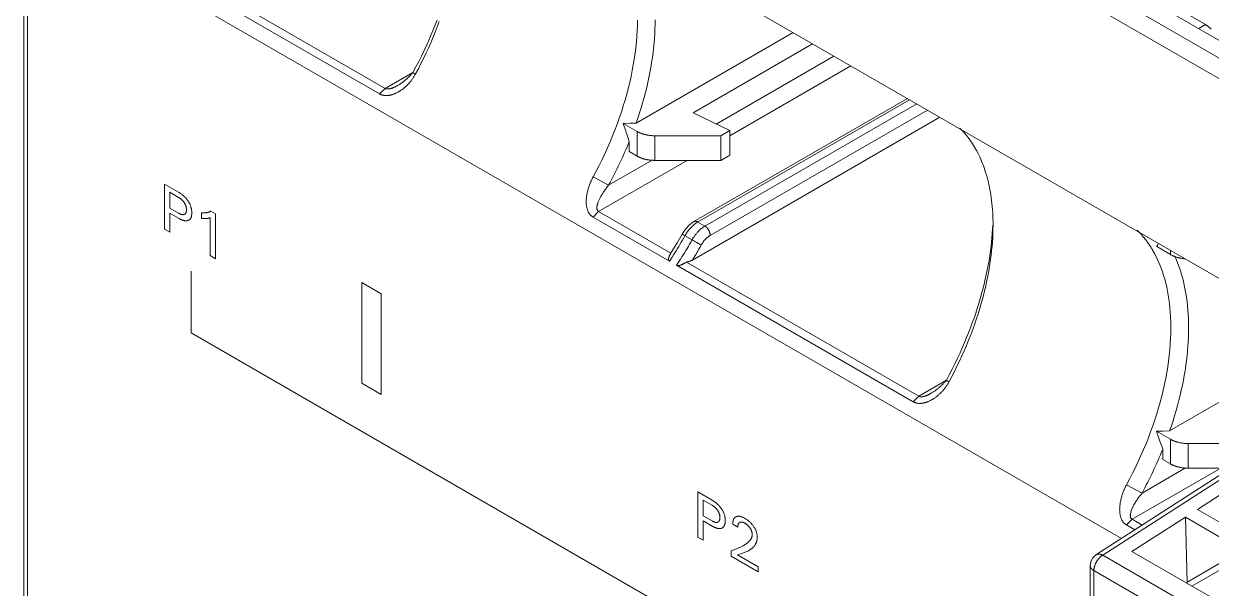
# Model space of a CAD drawing. Header units: inches. Extents: x 67248 to 85686, y -40174 to -31152.
# Drawn here: x 75291.5 to 75342.5, y -37872.4 to -37848.1 of the extents above; entities that cross this region are included whole.
import ezdxf

# ---------------------------------------------------------------- set-up
doc = ezdxf.new("R2010")
doc.units = ezdxf.units.IN
doc.header["$MEASUREMENT"] = 0

# ---------------------------------------------------------------- blocks, each defined once
blk = doc.blocks.new('ET200S')
at = {"lineweight": 0}
for p, q in [((0.38, 97.352), (61.172, 62.254)), ((0.026, 96.739), (60.351, 61.911)), ((53.842, 57.72), (0.026, 88.789)), ((35.753, 77.634), (50.372, 69.193)), ((-0.12, 0.188), (-0.12, 76.335)), ((0.026, -0.016), (0.026, 76.193)), ((43.528, 51.078), (0.026, 76.193)), ((4.628, 74.197), (14.033, 68.767)), ((5.02, 74.321), (14.256, 68.988)), ((46.878, 71.526), (45.026, 72.595)), ((46.605, 71.368), (46.878, 71.526)), ((30.473, 71.211), (24.236, 67.61)), ((31.251, 70.762), (26.496, 68.017)), ((32.1, 70.272), (27.419, 67.569)), ((14.256, 68.988), (15.358, 69.625)), ((15.358, 69.625), (15.451, 69.545)), ((15.451, 69.545), (15.465, 69.572)), ((27.957, 67.1), (32.775, 69.882)), ((14.256, 68.988), (14.033, 68.767)), ((35.021, 68.586), (26.534, 63.686)), ((35.109, 68.535), (26.678, 63.668)), ((26.496, 68.017), (27.957, 67.309)), ((35.391, 68.372), (26.967, 63.508)), ((35.816, 68.127), (27.179, 63.141)), ((24.27, 67.274), (23.718, 67.592)), ((36.311, 67.841), (26.471, 62.16)), ((24.27, 66.294), (24.27, 67.274)), ((24.977, 66.125), (24.977, 67.105)), ((27.603, 67.105), (24.977, 67.105)), ((27.957, 67.309), (27.603, 67.105)), ((27.603, 67.105), (27.603, 66.125)), ((27.957, 67.309), (27.957, 66.329)), ((23.962, 66.881), (23.962, 66.472)), ((22.742, 64.089), (26.267, 66.125)), ((23.137, 65.134), (24.867, 66.133)), ((24.27, 66.294), (23.962, 66.472)), ((27.603, 66.125), (24.977, 66.125)), ((27.957, 66.329), (27.603, 66.125)), ((5.471, 63.385), (5.471, 65.182)), ((5.471, 65.182), (6.036, 64.855)), ((23.137, 65.134), (22.522, 65.463)), ((5.684, 64.855), (5.684, 64.229)), ((6.036, 64.651), (5.684, 64.855)), ((5.684, 64.229), (6.036, 64.025)), ((5.684, 64.025), (5.684, 63.262)), ((6.036, 63.821), (5.684, 64.025)), ((6.952, 63.816), (6.952, 64.04)), ((7.292, 62.334), (7.292, 63.842)), ((7.324, 64.101), (7.501, 63.999)), ((7.501, 63.999), (7.501, 62.213)), ((22.742, 64.089), (22.518, 63.869)), ((22.518, 63.869), (25.559, 62.113)), ((22.742, 64.089), (25.614, 62.431)), ((5.684, 63.262), (5.471, 63.385)), ((26.194, 63.384), (26.064, 63.189)), ((26.352, 63.553), (26.194, 63.384)), ((26.534, 63.686), (26.352, 63.553)), ((26.684, 63.671), (26.967, 63.508)), ((25.865, 62.843), (25.657, 62.501)), ((26.064, 63.189), (25.865, 62.843)), ((26.08, 63.177), (26.078, 63.179)), ((26.083, 63.176), (26.08, 63.177)), ((26.088, 63.173), (26.083, 63.176)), ((26.111, 63.16), (26.088, 63.173)), ((26.156, 63.133), (26.135, 63.145)), ((26.456, 62.96), (26.156, 63.133)), ((25.657, 62.501), (25.619, 62.439)), ((44.935, 62.692), (45.483, 62.375)), ((45.483, 62.375), (45.483, 62.545)), ((7.501, 62.213), (7.292, 62.334)), ((25.842, 61.95), (35.246, 56.52)), ((26.233, 62.073), (35.47, 56.741)), ((61.172, 62.254), (42.788, 50.415)), ((6.532, 59.262), (6.532, 61.711)), ((13.32, 57.262), (13.32, 61.262)), ((13.32, 61.262), (14.098, 60.813)), ((14.098, 60.813), (14.098, 56.812)), ((25.977, 48.035), (6.532, 59.262)), ((51.687, 58.964), (45.449, 55.362)), ((14.098, 56.812), (13.32, 57.262)), ((35.47, 56.741), (36.572, 57.377)), ((36.572, 57.377), (36.664, 57.298)), ((36.664, 57.298), (36.679, 57.325)), ((35.47, 56.741), (35.246, 56.52)), ((45.483, 55.026), (44.931, 55.345)), ((45.483, 54.047), (45.483, 55.026)), ((46.19, 53.878), (46.19, 54.857)), ((48.817, 54.857), (46.19, 54.857)), ((45.175, 54.634), (45.175, 54.225)), ((46.559, 52.238), (50.353, 54.681)), ((43.955, 51.842), (47.48, 53.878)), ((44.35, 52.887), (46.081, 53.886)), ((45.483, 54.047), (45.175, 54.225)), ((47.876, 53.878), (46.19, 53.878)), ((26.684, 51.138), (26.684, 52.934)), ((26.684, 52.934), (27.25, 52.608)), ((44.35, 52.887), (43.735, 53.216)), ((26.897, 52.608), (26.897, 51.981)), ((27.25, 52.404), (26.897, 52.608)), ((26.897, 51.981), (27.25, 51.778)), ((55.349, 47.163), (46.559, 52.238)), ((26.897, 51.778), (26.897, 51.015)), ((27.25, 51.574), (26.897, 51.778)), ((28.275, 51.531), (28.073, 51.647)), ((43.955, 51.842), (43.731, 51.621)), ((43.731, 51.621), (44.069, 51.426)), ((43.952, 50.559), (46.074, 51.926)), ((43.955, 51.842), (44.356, 51.611)), ((46.074, 51.926), (46.144, 49.343)), ((46.074, 51.926), (54.836, 46.867)), ((26.897, 51.015), (26.684, 51.138)), ((28.009, 50.373), (28.009, 50.588)), ((52.591, 45.571), (43.952, 50.559)), ((29.082, 49.754), (28.009, 50.373)), ((28.263, 50.423), (29.082, 49.95)), ((42.288, 50.006), (42.311, 50.157)), ((42.311, 50.157), (42.381, 50.297)), ((42.381, 50.297), (42.491, 50.409)), ((42.491, 50.409), (42.517, 50.427)), ((65.08, 37.544), (42.788, 50.415)), ((46.101, 49.318), (47.45, 50.097)), ((46.335, 49.183), (47.854, 50.06)), ((29.082, 49.95), (29.082, 49.754)), ((42.288, 50.006), (42.288, -46.749)), ((42.434, 49.802), (42.434, -46.953)), ((64.727, 36.932), (42.434, 49.802))]:
    blk.add_line(p, q, dxfattribs=at)
for points in [[(15.358, 69.625), (15.473, 69.84), (15.585, 70.057), (15.694, 70.275), (15.8, 70.495), (15.903, 70.717), (16.002, 70.94), (16.084, 71.13), (16.163, 71.322), (16.24, 71.514), (16.315, 71.707)], [(15.465, 69.572), (15.572, 69.772), (15.676, 69.974), (15.777, 70.177), (15.875, 70.382), (15.97, 70.588), (16.063, 70.795), (16.153, 71.006), (16.241, 71.219), (16.325, 71.432), (16.406, 71.647)], [(22.522, 65.463), (22.644, 65.692), (22.762, 65.922), (22.877, 66.154), (22.988, 66.389), (23.095, 66.625), (23.198, 66.862), (23.296, 67.096), (23.389, 67.332), (23.478, 67.569), (23.564, 67.807), (23.645, 68.047), (23.722, 68.288), (23.792, 68.521), (23.858, 68.755), (23.92, 68.99), (23.978, 69.226), (24.031, 69.463), (24.08, 69.702), (24.121, 69.927), (24.158, 70.154), (24.191, 70.381), (24.219, 70.608), (24.242, 70.836), (24.261, 71.065), (24.273, 71.277), (24.281, 71.49), (24.283, 71.703)], [(24.99, 71.72), (24.989, 71.532), (24.983, 71.345), (24.974, 71.157), (24.962, 70.97), (24.947, 70.783), (24.928, 70.597), (24.906, 70.411), (24.88, 70.212), (24.85, 70.014), (24.817, 69.816), (24.78, 69.619), (24.741, 69.422), (24.699, 69.226), (24.653, 69.03), (24.603, 68.825), (24.549, 68.62), (24.492, 68.416), (24.432, 68.213), (24.369, 68.011), (24.304, 67.81), (24.236, 67.61)], [(46.878, 71.526), (46.892, 71.518), (46.906, 71.509), (46.92, 71.5), (46.934, 71.49), (46.947, 71.481), (46.961, 71.471), (46.974, 71.461), (46.987, 71.451), (47, 71.44), (47.012, 71.429), (47.025, 71.418), (47.037, 71.407), (47.049, 71.395), (47.063, 71.382), (47.077, 71.368), (47.091, 71.353), (47.104, 71.339)], [(14.748, 69.103), (14.772, 69.117), (14.795, 69.131), (14.818, 69.146), (14.841, 69.161), (14.864, 69.176), (14.888, 69.192), (14.911, 69.208), (14.934, 69.225), (14.957, 69.242), (14.98, 69.26), (15.003, 69.277), (15.025, 69.295), (15.049, 69.316), (15.074, 69.336), (15.098, 69.357), (15.121, 69.378), (15.145, 69.399), (15.168, 69.421), (15.191, 69.443), (15.21, 69.462), (15.23, 69.482), (15.249, 69.502), (15.268, 69.522), (15.286, 69.542), (15.305, 69.562), (15.323, 69.583), (15.341, 69.604), (15.358, 69.625)], [(14.907, 68.929), (14.928, 68.944), (14.949, 68.959), (14.969, 68.975), (14.99, 68.991), (15.01, 69.008), (15.029, 69.024), (15.049, 69.041), (15.068, 69.059), (15.087, 69.076), (15.107, 69.094), (15.125, 69.113), (15.144, 69.131), (15.162, 69.15), (15.18, 69.169), (15.198, 69.189), (15.216, 69.208), (15.233, 69.228), (15.25, 69.248), (15.266, 69.269), (15.283, 69.289), (15.301, 69.313), (15.319, 69.337), (15.336, 69.361), (15.353, 69.385), (15.37, 69.41), (15.384, 69.432), (15.398, 69.454), (15.412, 69.477), (15.425, 69.499), (15.438, 69.522), (15.451, 69.545)], [(14.256, 68.988), (14.262, 68.985), (14.268, 68.982), (14.273, 68.98), (14.279, 68.978), (14.285, 68.976), (14.292, 68.974), (14.298, 68.972), (14.304, 68.971), (14.31, 68.969), (14.317, 68.968), (14.323, 68.967), (14.33, 68.967), (14.336, 68.966), (14.346, 68.966), (14.355, 68.966), (14.365, 68.966), (14.374, 68.966), (14.383, 68.967), (14.393, 68.968), (14.402, 68.969), (14.412, 68.97), (14.421, 68.971), (14.43, 68.973), (14.439, 68.975), (14.452, 68.978), (14.465, 68.981), (14.478, 68.984), (14.49, 68.988), (14.503, 68.992), (14.515, 68.996), (14.528, 69), (14.54, 69.004), (14.552, 69.009), (14.565, 69.013), (14.581, 69.02), (14.597, 69.027), (14.614, 69.034), (14.63, 69.041), (14.646, 69.049), (14.661, 69.057), (14.677, 69.065), (14.693, 69.073), (14.709, 69.081), (14.729, 69.092), (14.748, 69.103)], [(14.033, 68.767), (14.045, 68.76), (14.058, 68.754), (14.071, 68.748), (14.084, 68.742), (14.097, 68.737), (14.11, 68.732), (14.123, 68.728), (14.138, 68.723), (14.153, 68.719), (14.168, 68.716), (14.183, 68.713), (14.198, 68.71), (14.213, 68.708), (14.228, 68.706), (14.243, 68.704), (14.259, 68.703), (14.274, 68.703), (14.289, 68.702), (14.306, 68.702), (14.323, 68.703), (14.341, 68.704), (14.358, 68.705), (14.375, 68.707), (14.391, 68.709), (14.408, 68.712), (14.425, 68.714), (14.442, 68.718), (14.459, 68.721), (14.475, 68.725), (14.496, 68.73), (14.517, 68.736), (14.537, 68.742), (14.558, 68.748), (14.578, 68.755), (14.598, 68.763), (14.618, 68.77), (14.638, 68.779), (14.658, 68.787), (14.678, 68.796), (14.699, 68.806), (14.721, 68.816), (14.742, 68.827), (14.763, 68.839), (14.784, 68.85), (14.804, 68.862), (14.825, 68.875), (14.845, 68.887), (14.865, 68.9), (14.885, 68.914), (14.907, 68.929)], [(23.718, 67.592), (23.976, 67.601), (24.236, 67.61)], [(23.718, 67.592), (23.756, 67.476), (23.795, 67.36), (23.836, 67.242), (23.876, 67.123), (23.919, 67.002), (23.962, 66.881)], [(24.27, 67.274), (24.286, 67.264), (24.303, 67.255), (24.32, 67.247), (24.337, 67.238), (24.354, 67.23), (24.371, 67.223), (24.388, 67.215), (24.406, 67.208), (24.424, 67.201), (24.441, 67.194), (24.459, 67.188), (24.477, 67.182), (24.497, 67.176), (24.517, 67.169), (24.536, 67.164), (24.556, 67.158), (24.576, 67.153), (24.596, 67.148), (24.617, 67.143), (24.637, 67.139), (24.657, 67.135), (24.677, 67.131), (24.698, 67.128), (24.718, 67.124), (24.742, 67.121), (24.765, 67.118), (24.788, 67.115), (24.812, 67.113), (24.836, 67.11), (24.859, 67.109), (24.883, 67.107), (24.906, 67.106), (24.93, 67.105), (24.953, 67.105), (24.977, 67.105)], [(38.426, 63.551), (38.425, 63.674), (38.422, 63.797), (38.418, 63.919), (38.412, 64.042), (38.404, 64.165), (38.394, 64.287), (38.382, 64.409), (38.368, 64.531), (38.352, 64.653), (38.337, 64.754), (38.321, 64.855), (38.303, 64.955), (38.284, 65.055), (38.263, 65.155), (38.24, 65.254), (38.216, 65.353), (38.19, 65.452), (38.162, 65.55), (38.132, 65.648), (38.104, 65.737), (38.073, 65.826), (38.041, 65.914), (38.008, 66.002), (37.973, 66.089), (37.936, 66.176), (37.897, 66.261), (37.857, 66.346), (37.815, 66.43), (37.771, 66.513), (37.732, 66.582), (37.693, 66.651), (37.652, 66.718), (37.609, 66.785), (37.566, 66.851), (37.521, 66.916), (37.475, 66.98), (37.427, 67.044), (37.378, 67.106), (37.328, 67.167), (37.276, 67.227), (37.221, 67.287), (37.165, 67.347), (37.107, 67.405)], [(23.962, 66.881), (23.916, 66.77), (23.87, 66.659), (23.823, 66.548), (23.775, 66.438), (23.727, 66.328), (23.677, 66.218), (23.627, 66.109), (23.576, 66), (23.524, 65.89), (23.471, 65.781), (23.417, 65.672), (23.362, 65.564), (23.307, 65.456), (23.251, 65.348), (23.194, 65.241), (23.137, 65.134)], [(24.977, 66.125), (24.953, 66.125), (24.93, 66.125), (24.906, 66.126), (24.883, 66.127), (24.859, 66.129), (24.836, 66.131), (24.812, 66.133), (24.788, 66.135), (24.765, 66.138), (24.742, 66.141), (24.718, 66.144), (24.698, 66.148), (24.677, 66.151), (24.657, 66.155), (24.637, 66.159), (24.617, 66.164), (24.596, 66.168), (24.576, 66.173), (24.556, 66.178), (24.536, 66.184), (24.517, 66.19), (24.497, 66.196), (24.477, 66.202), (24.459, 66.208), (24.441, 66.215), (24.424, 66.221), (24.406, 66.228), (24.388, 66.235), (24.371, 66.243), (24.354, 66.251), (24.337, 66.259), (24.32, 66.267), (24.303, 66.276), (24.286, 66.285), (24.27, 66.294)], [(22.522, 65.463), (22.504, 65.429), (22.486, 65.394), (22.469, 65.359), (22.452, 65.324), (22.436, 65.289), (22.421, 65.253), (22.406, 65.217), (22.392, 65.181), (22.378, 65.144), (22.365, 65.107), (22.352, 65.07), (22.34, 65.033), (22.329, 64.996), (22.318, 64.958), (22.308, 64.92), (22.299, 64.881), (22.29, 64.841), (22.281, 64.801), (22.274, 64.761), (22.267, 64.721), (22.262, 64.681), (22.257, 64.644), (22.254, 64.607), (22.251, 64.571), (22.249, 64.534), (22.248, 64.497), (22.248, 64.46), (22.249, 64.432), (22.25, 64.403), (22.252, 64.375), (22.255, 64.347), (22.258, 64.318), (22.263, 64.29), (22.268, 64.262), (22.273, 64.238), (22.279, 64.214), (22.285, 64.19), (22.293, 64.166), (22.301, 64.142), (22.31, 64.119), (22.32, 64.096), (22.328, 64.078), (22.337, 64.061), (22.346, 64.044), (22.356, 64.027), (22.367, 64.011), (22.378, 63.995), (22.39, 63.979), (22.403, 63.964), (22.415, 63.95), (22.429, 63.937), (22.442, 63.924), (22.457, 63.912), (22.471, 63.9), (22.486, 63.889), (22.502, 63.878), (22.518, 63.869)], [(6.036, 63.821), (6.057, 63.809), (6.078, 63.798), (6.099, 63.788), (6.12, 63.777), (6.14, 63.768), (6.161, 63.759), (6.182, 63.751), (6.198, 63.745), (6.213, 63.74), (6.229, 63.736), (6.245, 63.731), (6.26, 63.728), (6.275, 63.725), (6.291, 63.723), (6.306, 63.721), (6.318, 63.72), (6.33, 63.72), (6.341, 63.72), (6.353, 63.72), (6.364, 63.721), (6.376, 63.723), (6.387, 63.725), (6.397, 63.727), (6.408, 63.73), (6.418, 63.734), (6.427, 63.737), (6.437, 63.742), (6.446, 63.746), (6.455, 63.752), (6.463, 63.758), (6.471, 63.764), (6.479, 63.771), (6.487, 63.778), (6.494, 63.786), (6.501, 63.794), (6.507, 63.803), (6.513, 63.812), (6.519, 63.822), (6.524, 63.832), (6.529, 63.843), (6.534, 63.854), (6.538, 63.865), (6.542, 63.877), (6.545, 63.889), (6.549, 63.904), (6.552, 63.92), (6.555, 63.936), (6.557, 63.952), (6.559, 63.969), (6.561, 63.986), (6.562, 64.004), (6.562, 64.022), (6.562, 64.04), (6.562, 64.06), (6.561, 64.08), (6.56, 64.101), (6.558, 64.122), (6.556, 64.143), (6.553, 64.165), (6.549, 64.186), (6.545, 64.208), (6.54, 64.228), (6.535, 64.248), (6.53, 64.268), (6.524, 64.288), (6.517, 64.309), (6.509, 64.329), (6.501, 64.349), (6.493, 64.369), (6.484, 64.389), (6.474, 64.409), (6.464, 64.428), (6.453, 64.447), (6.442, 64.467), (6.43, 64.485), (6.418, 64.504), (6.406, 64.522), (6.392, 64.541), (6.378, 64.56), (6.364, 64.579), (6.349, 64.597), (6.334, 64.614), (6.319, 64.631), (6.303, 64.648), (6.286, 64.665), (6.269, 64.682), (6.251, 64.699), (6.234, 64.715), (6.216, 64.73), (6.198, 64.745), (6.18, 64.759), (6.16, 64.774), (6.139, 64.789), (6.119, 64.803), (6.098, 64.817), (6.078, 64.83), (6.057, 64.843), (6.036, 64.855)], [(23.137, 65.134), (23.111, 65.102), (23.086, 65.071), (23.061, 65.038), (23.036, 65.006), (23.012, 64.973), (22.988, 64.94), (22.964, 64.905), (22.94, 64.87), (22.917, 64.835), (22.895, 64.799), (22.872, 64.763), (22.854, 64.731), (22.835, 64.699), (22.818, 64.667), (22.8, 64.635), (22.784, 64.602), (22.772, 64.578), (22.761, 64.554), (22.75, 64.53), (22.739, 64.505), (22.729, 64.48), (22.719, 64.456), (22.712, 64.435), (22.705, 64.413), (22.698, 64.392), (22.692, 64.37), (22.686, 64.349), (22.681, 64.327), (22.679, 64.312), (22.676, 64.297), (22.674, 64.282), (22.673, 64.267), (22.672, 64.252), (22.671, 64.237), (22.672, 64.222), (22.673, 64.211), (22.674, 64.201), (22.675, 64.191), (22.677, 64.181), (22.68, 64.171), (22.683, 64.161), (22.687, 64.151), (22.692, 64.142), (22.696, 64.135), (22.7, 64.128), (22.705, 64.122), (22.71, 64.115), (22.716, 64.109), (22.722, 64.104), (22.728, 64.098), (22.735, 64.094), (22.742, 64.089)], [(6.036, 64.651), (6.049, 64.644), (6.061, 64.636), (6.074, 64.628), (6.086, 64.62), (6.099, 64.611), (6.111, 64.602), (6.123, 64.593), (6.134, 64.584), (6.145, 64.576), (6.156, 64.566), (6.166, 64.557), (6.177, 64.547), (6.187, 64.537), (6.197, 64.526), (6.206, 64.516), (6.215, 64.506), (6.224, 64.496), (6.233, 64.485), (6.242, 64.474), (6.25, 64.462), (6.258, 64.451), (6.265, 64.44), (6.272, 64.429), (6.279, 64.417), (6.286, 64.406), (6.292, 64.394), (6.298, 64.383), (6.304, 64.371), (6.309, 64.359), (6.314, 64.347), (6.319, 64.334), (6.323, 64.322), (6.327, 64.31), (6.331, 64.298), (6.334, 64.286), (6.337, 64.274), (6.339, 64.262), (6.342, 64.249), (6.344, 64.235), (6.346, 64.223), (6.347, 64.21), (6.348, 64.197), (6.349, 64.184), (6.349, 64.172), (6.35, 64.16), (6.349, 64.149), (6.349, 64.138), (6.349, 64.128), (6.348, 64.117), (6.347, 64.107), (6.345, 64.097), (6.344, 64.088), (6.342, 64.078), (6.34, 64.069), (6.338, 64.062), (6.335, 64.054), (6.333, 64.048), (6.33, 64.041), (6.327, 64.034), (6.324, 64.028), (6.321, 64.022), (6.317, 64.017), (6.313, 64.011), (6.309, 64.006), (6.305, 64.001), (6.301, 63.997), (6.296, 63.993), (6.292, 63.989), (6.287, 63.985), (6.281, 63.982), (6.276, 63.979), (6.271, 63.976), (6.265, 63.974), (6.259, 63.971), (6.253, 63.97), (6.247, 63.968), (6.24, 63.967), (6.233, 63.966), (6.226, 63.965), (6.22, 63.964), (6.213, 63.964), (6.205, 63.964), (6.198, 63.965), (6.189, 63.966), (6.18, 63.967), (6.171, 63.969), (6.162, 63.971), (6.152, 63.974), (6.143, 63.976), (6.133, 63.979), (6.124, 63.983), (6.112, 63.988), (6.099, 63.993), (6.087, 63.999), (6.074, 64.005), (6.062, 64.011), (6.049, 64.018), (6.036, 64.025)], [(7.324, 64.101), (7.316, 64.097), (7.308, 64.093), (7.299, 64.089), (7.291, 64.085), (7.282, 64.081), (7.273, 64.077), (7.264, 64.074), (7.256, 64.07), (7.247, 64.067), (7.238, 64.064), (7.229, 64.061), (7.22, 64.058), (7.21, 64.056), (7.201, 64.053), (7.192, 64.051), (7.183, 64.049), (7.173, 64.047), (7.164, 64.045), (7.154, 64.043), (7.145, 64.041), (7.135, 64.04), (7.125, 64.039), (7.116, 64.038), (7.106, 64.037), (7.096, 64.036), (7.086, 64.035), (7.076, 64.035), (7.066, 64.034), (7.056, 64.034), (7.046, 64.034), (7.035, 64.034), (7.025, 64.034), (7.015, 64.035), (7.004, 64.035), (6.994, 64.036), (6.983, 64.037), (6.973, 64.038), (6.962, 64.039), (6.952, 64.04)], [(6.952, 63.816), (6.965, 63.815), (6.979, 63.813), (6.993, 63.812), (7.006, 63.81), (7.02, 63.809), (7.034, 63.808), (7.047, 63.807), (7.058, 63.807), (7.068, 63.806), (7.078, 63.806), (7.089, 63.806), (7.099, 63.806), (7.109, 63.806), (7.119, 63.806), (7.129, 63.807), (7.138, 63.807), (7.147, 63.808), (7.156, 63.809), (7.164, 63.81), (7.173, 63.811), (7.182, 63.812), (7.19, 63.813), (7.199, 63.815), (7.208, 63.817), (7.218, 63.819), (7.228, 63.821), (7.238, 63.824), (7.248, 63.827), (7.259, 63.83), (7.27, 63.834), (7.281, 63.838), (7.292, 63.842)], [(26.546, 63.576), (26.531, 63.563), (26.516, 63.551), (26.502, 63.538), (26.487, 63.526), (26.473, 63.512), (26.459, 63.499), (26.446, 63.486), (26.432, 63.472), (26.419, 63.458), (26.405, 63.444), (26.392, 63.429), (26.378, 63.414), (26.365, 63.399), (26.352, 63.384), (26.339, 63.368), (26.326, 63.352), (26.314, 63.336), (26.301, 63.32), (26.289, 63.304), (26.277, 63.288), (26.265, 63.27), (26.252, 63.252), (26.24, 63.234), (26.228, 63.216), (26.217, 63.198), (26.205, 63.179), (26.194, 63.161), (26.183, 63.142), (26.173, 63.123)], [(26.967, 63.508), (26.95, 63.498), (26.934, 63.488), (26.918, 63.478), (26.902, 63.467), (26.886, 63.456), (26.871, 63.445), (26.855, 63.433), (26.84, 63.421), (26.825, 63.409), (26.809, 63.396), (26.793, 63.383), (26.778, 63.369), (26.762, 63.355), (26.747, 63.341), (26.732, 63.326), (26.718, 63.311), (26.703, 63.297), (26.689, 63.282), (26.672, 63.263), (26.656, 63.245), (26.64, 63.226), (26.624, 63.208), (26.609, 63.188), (26.593, 63.169), (26.579, 63.15), (26.564, 63.13), (26.549, 63.109), (26.535, 63.088), (26.521, 63.068), (26.507, 63.046), (26.494, 63.025), (26.481, 63.004), (26.468, 62.982), (26.456, 62.96)], [(26.684, 63.671), (26.681, 63.673), (26.678, 63.675), (26.675, 63.676), (26.672, 63.678), (26.669, 63.679), (26.666, 63.681), (26.663, 63.682), (26.66, 63.684), (26.656, 63.685), (26.653, 63.687), (26.65, 63.688), (26.647, 63.689), (26.644, 63.69), (26.64, 63.691), (26.637, 63.693), (26.634, 63.694), (26.63, 63.694), (26.627, 63.695), (26.624, 63.696), (26.62, 63.697), (26.617, 63.698), (26.613, 63.698), (26.61, 63.699), (26.606, 63.699), (26.603, 63.699), (26.6, 63.7), (26.598, 63.7), (26.595, 63.7), (26.592, 63.7), (26.59, 63.7), (26.587, 63.7), (26.584, 63.7), (26.582, 63.7), (26.579, 63.7), (26.576, 63.699), (26.574, 63.699), (26.571, 63.699), (26.569, 63.698), (26.566, 63.698), (26.563, 63.697), (26.561, 63.697), (26.558, 63.696), (26.556, 63.695), (26.553, 63.694), (26.551, 63.694), (26.548, 63.693), (26.546, 63.692), (26.543, 63.691), (26.541, 63.69), (26.539, 63.689), (26.536, 63.687), (26.534, 63.686)], [(26.588, 63.608), (26.584, 63.605), (26.579, 63.602), (26.575, 63.599), (26.571, 63.595), (26.567, 63.592), (26.563, 63.589), (26.558, 63.586), (26.554, 63.582), (26.546, 63.576)], [(26.678, 63.668), (26.672, 63.664), (26.666, 63.66), (26.659, 63.656), (26.653, 63.653), (26.647, 63.649), (26.641, 63.645), (26.635, 63.641), (26.629, 63.637), (26.623, 63.633), (26.617, 63.629), (26.611, 63.625), (26.605, 63.621), (26.6, 63.617), (26.594, 63.612), (26.588, 63.608)], [(27.179, 63.141), (27.179, 63.149), (27.179, 63.157), (27.178, 63.165), (27.177, 63.173), (27.177, 63.181), (27.175, 63.189), (27.174, 63.197), (27.173, 63.204), (27.171, 63.212), (27.169, 63.22), (27.167, 63.228), (27.165, 63.236), (27.163, 63.244), (27.16, 63.253), (27.157, 63.262), (27.154, 63.271), (27.15, 63.28), (27.147, 63.289), (27.143, 63.298), (27.139, 63.307), (27.135, 63.316), (27.131, 63.324), (27.126, 63.333), (27.122, 63.341), (27.117, 63.35), (27.112, 63.358), (27.107, 63.366), (27.102, 63.374), (27.096, 63.382), (27.091, 63.39), (27.085, 63.398), (27.08, 63.406), (27.074, 63.413), (27.067, 63.421), (27.061, 63.428), (27.055, 63.435), (27.048, 63.442), (27.043, 63.448), (27.037, 63.454), (27.031, 63.46), (27.025, 63.465), (27.019, 63.47), (27.013, 63.476), (27.007, 63.481), (27, 63.486), (26.994, 63.49), (26.987, 63.495), (26.981, 63.5), (26.974, 63.504), (26.967, 63.508)], [(36.572, 57.377), (36.687, 57.593), (36.799, 57.81), (36.908, 58.028), (37.013, 58.248), (37.116, 58.47), (37.215, 58.693), (37.297, 58.883), (37.377, 59.074), (37.454, 59.267), (37.528, 59.46), (37.6, 59.654), (37.67, 59.849), (37.736, 60.045), (37.799, 60.236), (37.858, 60.427), (37.915, 60.619), (37.97, 60.812), (38.022, 61.006), (38.071, 61.201), (38.117, 61.396), (38.158, 61.582), (38.197, 61.768), (38.233, 61.956), (38.266, 62.143), (38.296, 62.332), (38.324, 62.52), (38.348, 62.709), (38.367, 62.877), (38.384, 63.046), (38.397, 63.214), (38.409, 63.383), (38.417, 63.552)], [(36.679, 57.325), (36.785, 57.525), (36.889, 57.727), (36.99, 57.93), (37.088, 58.135), (37.184, 58.341), (37.276, 58.548), (37.367, 58.759), (37.454, 58.972), (37.538, 59.185), (37.619, 59.4), (37.697, 59.616), (37.771, 59.833), (37.83, 60.014), (37.887, 60.196), (37.941, 60.379), (37.993, 60.562), (38.042, 60.746), (38.089, 60.931), (38.133, 61.116), (38.172, 61.293), (38.209, 61.47), (38.243, 61.648), (38.274, 61.826), (38.303, 62.005), (38.329, 62.184), (38.352, 62.364), (38.371, 62.533), (38.387, 62.702), (38.401, 62.871), (38.412, 63.041), (38.419, 63.211), (38.424, 63.381), (38.426, 63.551)], [(44.758, 62.578), (44.737, 62.612), (44.716, 62.646), (44.695, 62.68), (44.673, 62.714), (44.651, 62.748), (44.629, 62.781), (44.606, 62.814), (44.583, 62.847), (44.56, 62.879), (44.536, 62.912), (44.512, 62.944), (44.487, 62.975), (44.462, 63.007), (44.437, 63.038), (44.411, 63.069), (44.387, 63.098), (44.362, 63.127), (44.337, 63.156), (44.311, 63.184), (44.285, 63.213), (44.259, 63.24), (44.232, 63.268), (44.205, 63.295), (44.178, 63.322), (44.151, 63.349)], [(26.173, 63.123), (26.124, 63.037), (26.075, 62.952), (26.026, 62.866), (25.976, 62.781), (25.926, 62.697), (25.875, 62.612), (25.823, 62.528), (25.771, 62.444), (25.719, 62.361), (25.666, 62.278), (25.613, 62.195), (25.559, 62.113)], [(25.842, 61.95), (25.895, 62.032), (25.949, 62.115), (26.002, 62.198), (26.054, 62.281), (26.106, 62.365), (26.157, 62.449), (26.208, 62.533), (26.259, 62.618), (26.309, 62.703), (26.358, 62.788), (26.407, 62.874), (26.456, 62.96)], [(26.078, 63.179), (26.075, 63.181), (26.074, 63.181), (26.073, 63.182), (26.073, 63.182), (26.072, 63.183), (26.071, 63.183), (26.071, 63.184), (26.07, 63.184), (26.069, 63.184), (26.069, 63.185), (26.069, 63.185), (26.068, 63.185), (26.068, 63.185), (26.068, 63.186), (26.068, 63.186), (26.068, 63.186), (26.068, 63.186), (26.068, 63.186), (26.068, 63.186)], [(26.135, 63.145), (26.124, 63.152), (26.122, 63.153), (26.12, 63.154), (26.117, 63.156), (26.115, 63.157), (26.113, 63.158), (26.111, 63.16)], [(26.821, 62.757), (26.784, 62.777), (26.746, 62.797), (26.698, 62.823), (26.65, 62.85), (26.599, 62.878), (26.548, 62.907), (26.502, 62.933), (26.456, 62.96)], [(27.179, 63.141), (27.168, 63.134), (27.156, 63.127), (27.145, 63.119), (27.134, 63.112), (27.123, 63.104), (27.112, 63.096), (27.101, 63.088), (27.09, 63.08), (27.08, 63.071), (27.069, 63.062), (27.057, 63.053), (27.047, 63.043), (27.036, 63.033), (27.025, 63.023), (27.015, 63.013), (27.005, 63.003), (26.994, 62.993), (26.984, 62.982), (26.973, 62.969), (26.961, 62.957), (26.95, 62.944), (26.939, 62.93), (26.928, 62.917), (26.918, 62.903), (26.907, 62.89), (26.897, 62.876), (26.887, 62.862), (26.877, 62.847), (26.867, 62.832), (26.857, 62.817), (26.848, 62.803), (26.839, 62.787), (26.83, 62.772), (26.821, 62.757)], [(45.005, 62.822), (44.993, 62.8), (44.981, 62.778), (44.969, 62.757), (44.958, 62.735), (44.946, 62.713), (44.935, 62.692)], [(25.575, 62.362), (25.571, 62.355), (25.568, 62.347), (25.564, 62.339), (25.56, 62.331), (25.557, 62.323), (25.553, 62.315), (25.55, 62.307), (25.547, 62.299), (25.544, 62.292), (25.542, 62.286), (25.54, 62.28), (25.538, 62.273), (25.536, 62.267), (25.534, 62.26), (25.532, 62.254), (25.53, 62.247), (25.528, 62.241), (25.527, 62.236), (25.526, 62.232), (25.525, 62.227), (25.525, 62.222), (25.524, 62.217), (25.523, 62.213), (25.523, 62.208), (25.522, 62.203), (25.522, 62.198), (25.522, 62.193), (25.522, 62.189), (25.522, 62.185), (25.522, 62.182), (25.522, 62.179), (25.522, 62.175), (25.523, 62.172), (25.523, 62.169), (25.524, 62.166), (25.524, 62.162), (25.525, 62.159), (25.526, 62.156), (25.527, 62.153), (25.528, 62.15), (25.529, 62.147), (25.531, 62.144), (25.532, 62.142), (25.533, 62.139), (25.534, 62.137), (25.536, 62.135), (25.537, 62.133), (25.539, 62.13), (25.541, 62.128), (25.542, 62.126), (25.544, 62.124), (25.546, 62.123), (25.548, 62.121), (25.55, 62.119), (25.552, 62.117), (25.554, 62.116), (25.556, 62.114), (25.559, 62.113)], [(25.619, 62.439), (25.611, 62.426), (25.607, 62.421), (25.604, 62.416), (25.601, 62.41), (25.598, 62.405), (25.595, 62.4), (25.592, 62.395), (25.589, 62.389), (25.587, 62.384), (25.584, 62.379), (25.581, 62.373), (25.578, 62.368), (25.575, 62.362)], [(26.821, 62.757), (26.787, 62.697), (26.753, 62.636), (26.719, 62.576), (26.684, 62.516), (26.649, 62.457), (26.614, 62.397), (26.579, 62.338), (26.543, 62.278), (26.507, 62.219), (26.471, 62.16)], [(43.735, 53.216), (43.857, 53.444), (43.976, 53.675), (44.09, 53.907), (44.201, 54.141), (44.308, 54.377), (44.412, 54.615), (44.509, 54.849), (44.602, 55.084), (44.692, 55.321), (44.777, 55.56), (44.858, 55.8), (44.936, 56.041), (45.006, 56.274), (45.072, 56.508), (45.134, 56.743), (45.191, 56.979), (45.244, 57.216), (45.293, 57.454), (45.334, 57.68), (45.372, 57.906), (45.404, 58.133), (45.432, 58.361), (45.456, 58.589), (45.474, 58.818), (45.486, 59.03), (45.494, 59.243), (45.497, 59.456), (45.494, 59.668), (45.487, 59.881), (45.474, 60.093), (45.46, 60.26), (45.442, 60.426), (45.42, 60.592), (45.395, 60.757), (45.365, 60.921), (45.331, 61.085), (45.293, 61.248), (45.254, 61.395), (45.211, 61.541), (45.165, 61.685), (45.114, 61.829), (45.059, 61.971), (44.999, 62.11), (44.935, 62.248), (44.85, 62.415), (44.758, 62.578)], [(46.053, 62.211), (46.033, 62.213), (46.012, 62.215), (45.992, 62.217), (45.972, 62.22), (45.952, 62.223), (45.932, 62.226), (45.913, 62.229), (45.894, 62.232), (45.875, 62.235), (45.856, 62.239), (45.838, 62.243), (45.819, 62.247), (45.8, 62.252), (45.782, 62.256), (45.763, 62.261), (45.745, 62.266), (45.727, 62.272), (45.709, 62.277), (45.69, 62.283), (45.674, 62.289), (45.657, 62.295), (45.641, 62.301), (45.625, 62.307), (45.608, 62.314), (45.592, 62.32), (45.576, 62.327), (45.561, 62.335), (45.545, 62.342), (45.529, 62.35), (45.514, 62.358), (45.498, 62.366), (45.483, 62.375)], [(25.842, 61.95), (25.845, 61.948), (25.849, 61.946), (25.853, 61.944), (25.857, 61.943), (25.861, 61.942), (25.865, 61.941), (25.869, 61.94), (25.874, 61.939), (25.878, 61.938), (25.882, 61.938), (25.888, 61.937), (25.894, 61.937), (25.9, 61.937), (25.906, 61.937), (25.913, 61.938), (25.919, 61.938), (25.925, 61.939), (25.931, 61.94), (25.94, 61.941), (25.949, 61.943), (25.958, 61.945), (25.966, 61.947), (25.975, 61.949), (25.984, 61.952), (25.994, 61.955), (26.004, 61.958), (26.013, 61.961), (26.023, 61.965), (26.032, 61.969), (26.042, 61.972), (26.054, 61.978), (26.067, 61.983), (26.079, 61.989), (26.091, 61.994), (26.104, 62), (26.12, 62.008), (26.136, 62.017), (26.152, 62.025), (26.168, 62.034), (26.184, 62.044), (26.201, 62.053), (26.217, 62.063), (26.233, 62.073)], [(26.471, 62.16), (26.464, 62.156), (26.456, 62.152), (26.448, 62.148), (26.441, 62.144), (26.433, 62.14), (26.425, 62.136), (26.418, 62.132), (26.41, 62.129), (26.402, 62.125), (26.394, 62.122), (26.385, 62.118), (26.377, 62.115), (26.368, 62.111), (26.359, 62.108), (26.35, 62.105), (26.341, 62.102), (26.332, 62.099), (26.323, 62.096), (26.314, 62.093), (26.305, 62.091), (26.296, 62.088), (26.287, 62.086), (26.278, 62.083), (26.269, 62.081), (26.261, 62.079), (26.252, 62.077), (26.243, 62.075), (26.233, 62.073)], [(42.517, 50.427), (60.674, 62.119)], [(45.646, 62.325), (45.707, 62.189), (45.763, 62.051), (45.816, 61.912), (45.864, 61.771), (45.907, 61.638), (45.946, 61.504), (45.982, 61.369), (46.015, 61.233), (46.045, 61.097), (46.072, 60.96), (46.097, 60.822), (46.118, 60.684), (46.142, 60.512), (46.161, 60.339), (46.177, 60.166), (46.189, 59.993), (46.197, 59.82), (46.202, 59.646), (46.204, 59.473), (46.202, 59.285), (46.197, 59.098), (46.188, 58.91), (46.176, 58.723), (46.16, 58.536), (46.141, 58.35), (46.119, 58.163), (46.093, 57.965), (46.063, 57.766), (46.03, 57.569), (45.994, 57.371), (45.954, 57.175), (45.912, 56.979), (45.867, 56.783), (45.816, 56.578), (45.762, 56.373), (45.705, 56.169), (45.645, 55.966), (45.583, 55.764), (45.517, 55.563), (45.449, 55.362)], [(35.962, 56.856), (35.985, 56.87), (36.009, 56.884), (36.032, 56.899), (36.055, 56.913), (36.077, 56.929), (36.101, 56.945), (36.124, 56.961), (36.148, 56.978), (36.171, 56.995), (36.193, 57.013), (36.216, 57.03), (36.238, 57.048), (36.263, 57.068), (36.287, 57.089), (36.311, 57.11), (36.335, 57.131), (36.358, 57.152), (36.381, 57.174), (36.404, 57.196), (36.424, 57.215), (36.443, 57.235), (36.462, 57.254), (36.481, 57.274), (36.5, 57.294), (36.518, 57.315), (36.536, 57.335), (36.554, 57.356), (36.572, 57.377)], [(36.12, 56.682), (36.141, 56.697), (36.162, 56.712), (36.183, 56.728), (36.203, 56.744), (36.223, 56.76), (36.243, 56.777), (36.262, 56.794), (36.282, 56.811), (36.301, 56.829), (36.32, 56.847), (36.339, 56.865), (36.357, 56.884), (36.376, 56.903), (36.394, 56.922), (36.411, 56.941), (36.429, 56.961), (36.446, 56.981), (36.463, 57.001), (36.48, 57.022), (36.496, 57.042), (36.514, 57.066), (36.532, 57.089), (36.549, 57.114), (36.566, 57.138), (36.583, 57.163), (36.597, 57.185), (36.611, 57.207), (36.625, 57.229), (36.639, 57.252), (36.652, 57.275), (36.664, 57.298)], [(35.246, 56.52), (35.259, 56.513), (35.271, 56.507), (35.284, 56.501), (35.297, 56.495), (35.31, 56.49), (35.323, 56.485), (35.337, 56.48), (35.351, 56.476), (35.366, 56.472), (35.381, 56.469), (35.396, 56.465), (35.411, 56.463), (35.426, 56.461), (35.441, 56.459), (35.457, 56.457), (35.472, 56.456), (35.487, 56.455), (35.503, 56.455), (35.52, 56.455), (35.537, 56.456), (35.554, 56.457), (35.571, 56.458), (35.588, 56.46), (35.605, 56.462), (35.622, 56.464), (35.638, 56.467), (35.655, 56.47), (35.672, 56.474), (35.689, 56.478), (35.709, 56.483), (35.73, 56.489), (35.751, 56.495), (35.771, 56.501), (35.791, 56.508), (35.812, 56.515), (35.832, 56.523), (35.852, 56.531), (35.871, 56.54), (35.891, 56.549), (35.912, 56.559), (35.934, 56.569), (35.955, 56.58), (35.976, 56.591), (35.997, 56.603), (36.018, 56.615), (36.038, 56.627), (36.058, 56.64), (36.078, 56.653), (36.098, 56.666), (36.12, 56.682)], [(35.47, 56.741), (35.475, 56.738), (35.481, 56.735), (35.487, 56.733), (35.493, 56.73), (35.499, 56.728), (35.505, 56.726), (35.511, 56.725), (35.517, 56.723), (35.524, 56.722), (35.53, 56.721), (35.537, 56.72), (35.543, 56.72), (35.549, 56.719), (35.559, 56.718), (35.568, 56.718), (35.578, 56.718), (35.587, 56.719), (35.597, 56.719), (35.606, 56.72), (35.615, 56.721), (35.625, 56.723), (35.634, 56.724), (35.643, 56.726), (35.653, 56.728), (35.665, 56.731), (35.678, 56.734), (35.691, 56.737), (35.704, 56.741), (35.716, 56.744), (35.729, 56.748), (35.741, 56.753), (35.753, 56.757), (35.766, 56.761), (35.778, 56.766), (35.794, 56.773), (35.811, 56.78), (35.827, 56.787), (35.843, 56.794), (35.859, 56.802), (35.875, 56.809), (35.891, 56.817), (35.906, 56.826), (35.922, 56.834), (35.942, 56.845), (35.962, 56.856)], [(44.931, 55.345), (45.189, 55.354), (45.449, 55.363)], [(44.931, 55.345), (44.97, 55.229), (45.008, 55.113), (45.049, 54.995), (45.09, 54.876), (45.132, 54.755), (45.175, 54.634)], [(45.483, 55.026), (45.5, 55.017), (45.516, 55.008), (45.533, 55), (45.55, 54.991), (45.567, 54.983), (45.584, 54.975), (45.602, 54.968), (45.619, 54.961), (45.637, 54.954), (45.655, 54.947), (45.672, 54.941), (45.69, 54.935), (45.71, 54.928), (45.73, 54.922), (45.75, 54.916), (45.77, 54.911), (45.79, 54.906), (45.81, 54.901), (45.83, 54.896), (45.85, 54.892), (45.87, 54.888), (45.891, 54.884), (45.911, 54.88), (45.932, 54.877), (45.955, 54.874), (45.978, 54.871), (46.002, 54.868), (46.025, 54.865), (46.049, 54.863), (46.072, 54.861), (46.096, 54.86), (46.12, 54.859), (46.143, 54.858), (46.167, 54.858), (46.19, 54.857)], [(45.175, 54.634), (45.13, 54.523), (45.083, 54.412), (45.036, 54.301), (44.989, 54.191), (44.94, 54.081), (44.891, 53.971), (44.84, 53.862), (44.789, 53.753), (44.737, 53.643), (44.684, 53.534), (44.63, 53.425), (44.576, 53.317), (44.52, 53.208), (44.464, 53.101), (44.407, 52.994), (44.35, 52.887)], [(46.19, 53.878), (46.167, 53.878), (46.143, 53.878), (46.12, 53.879), (46.096, 53.88), (46.072, 53.882), (46.049, 53.883), (46.025, 53.885), (46.002, 53.888), (45.978, 53.891), (45.955, 53.894), (45.932, 53.897), (45.911, 53.901), (45.891, 53.904), (45.87, 53.908), (45.85, 53.912), (45.83, 53.916), (45.81, 53.921), (45.79, 53.926), (45.77, 53.931), (45.75, 53.937), (45.73, 53.942), (45.71, 53.949), (45.69, 53.955), (45.672, 53.961), (45.655, 53.967), (45.637, 53.974), (45.619, 53.981), (45.602, 53.988), (45.584, 53.996), (45.567, 54.003), (45.55, 54.011), (45.533, 54.02), (45.516, 54.028), (45.5, 54.037), (45.483, 54.047)], [(43.735, 53.216), (43.717, 53.182), (43.699, 53.147), (43.682, 53.112), (43.666, 53.077), (43.65, 53.041), (43.634, 53.006), (43.619, 52.97), (43.605, 52.934), (43.591, 52.897), (43.578, 52.86), (43.566, 52.823), (43.554, 52.786), (43.542, 52.748), (43.532, 52.711), (43.522, 52.673), (43.512, 52.634), (43.503, 52.594), (43.495, 52.554), (43.487, 52.514), (43.481, 52.474), (43.475, 52.434), (43.471, 52.397), (43.467, 52.36), (43.464, 52.323), (43.462, 52.287), (43.461, 52.25), (43.462, 52.213), (43.462, 52.184), (43.464, 52.156), (43.466, 52.128), (43.468, 52.099), (43.472, 52.071), (43.476, 52.043), (43.481, 52.015), (43.486, 51.991), (43.492, 51.966), (43.499, 51.942), (43.506, 51.919), (43.514, 51.895), (43.523, 51.872), (43.533, 51.849), (43.541, 51.831), (43.55, 51.814), (43.56, 51.797), (43.57, 51.78), (43.58, 51.764), (43.592, 51.748), (43.603, 51.732), (43.616, 51.717), (43.629, 51.703), (43.642, 51.69), (43.656, 51.677), (43.67, 51.664), (43.685, 51.653), (43.7, 51.642), (43.715, 51.631), (43.731, 51.621)], [(27.25, 51.574), (27.271, 51.562), (27.291, 51.551), (27.312, 51.54), (27.333, 51.53), (27.354, 51.521), (27.374, 51.512), (27.395, 51.504), (27.411, 51.498), (27.427, 51.493), (27.442, 51.488), (27.458, 51.484), (27.473, 51.481), (27.489, 51.478), (27.504, 51.475), (27.519, 51.474), (27.531, 51.473), (27.543, 51.472), (27.555, 51.472), (27.566, 51.473), (27.578, 51.474), (27.589, 51.475), (27.6, 51.477), (27.611, 51.48), (27.621, 51.483), (27.631, 51.486), (27.641, 51.49), (27.65, 51.494), (27.659, 51.499), (27.668, 51.505), (27.676, 51.51), (27.685, 51.517), (27.692, 51.523), (27.7, 51.531), (27.707, 51.538), (27.714, 51.547), (27.72, 51.555), (27.726, 51.565), (27.732, 51.575), (27.737, 51.585), (27.742, 51.595), (27.747, 51.606), (27.751, 51.618), (27.755, 51.629), (27.759, 51.641), (27.762, 51.657), (27.766, 51.672), (27.768, 51.689), (27.771, 51.705), (27.773, 51.722), (27.774, 51.739), (27.775, 51.757), (27.776, 51.774), (27.776, 51.792), (27.775, 51.813), (27.775, 51.833), (27.773, 51.854), (27.772, 51.875), (27.769, 51.896), (27.766, 51.917), (27.763, 51.939), (27.758, 51.961), (27.754, 51.981), (27.749, 52.001), (27.743, 52.021), (27.737, 52.041), (27.73, 52.061), (27.723, 52.081), (27.715, 52.102), (27.706, 52.122), (27.697, 52.142), (27.687, 52.161), (27.677, 52.181), (27.666, 52.2), (27.655, 52.219), (27.643, 52.238), (27.631, 52.257), (27.619, 52.275), (27.605, 52.294), (27.591, 52.313), (27.577, 52.331), (27.562, 52.349), (27.547, 52.367), (27.532, 52.384), (27.516, 52.401), (27.499, 52.418), (27.482, 52.435), (27.465, 52.451), (27.447, 52.467), (27.429, 52.483), (27.411, 52.497), (27.393, 52.512), (27.373, 52.527), (27.352, 52.542), (27.332, 52.556), (27.311, 52.57), (27.291, 52.583), (27.27, 52.596), (27.25, 52.608)], [(44.35, 52.887), (44.324, 52.855), (44.299, 52.823), (44.274, 52.791), (44.249, 52.759), (44.225, 52.726), (44.202, 52.693), (44.177, 52.658), (44.154, 52.623), (44.131, 52.588), (44.108, 52.552), (44.086, 52.516), (44.067, 52.484), (44.049, 52.452), (44.031, 52.42), (44.014, 52.387), (43.997, 52.355), (43.985, 52.331), (43.974, 52.307), (43.963, 52.282), (43.952, 52.258), (43.942, 52.233), (43.933, 52.208), (43.925, 52.187), (43.918, 52.166), (43.911, 52.145), (43.905, 52.123), (43.9, 52.102), (43.895, 52.08), (43.892, 52.065), (43.889, 52.05), (43.887, 52.035), (43.886, 52.02), (43.885, 52.005), (43.885, 51.99), (43.885, 51.974), (43.886, 51.964), (43.887, 51.954), (43.889, 51.943), (43.891, 51.933), (43.893, 51.923), (43.896, 51.914), (43.9, 51.904), (43.905, 51.895), (43.909, 51.888), (43.913, 51.881), (43.918, 51.874), (43.924, 51.868), (43.929, 51.862), (43.935, 51.856), (43.941, 51.851), (43.948, 51.846), (43.955, 51.842)], [(27.25, 52.404), (27.262, 52.397), (27.275, 52.389), (27.287, 52.381), (27.3, 52.373), (27.312, 52.364), (27.324, 52.355), (27.337, 52.346), (27.347, 52.337), (27.358, 52.328), (27.369, 52.319), (27.379, 52.31), (27.39, 52.3), (27.4, 52.29), (27.411, 52.279), (27.42, 52.269), (27.429, 52.259), (27.438, 52.248), (27.446, 52.238), (27.455, 52.226), (27.463, 52.215), (27.471, 52.204), (27.479, 52.193), (27.486, 52.181), (27.493, 52.17), (27.499, 52.159), (27.505, 52.147), (27.511, 52.135), (27.517, 52.123), (27.522, 52.112), (27.527, 52.099), (27.532, 52.087), (27.536, 52.075), (27.54, 52.063), (27.544, 52.051), (27.547, 52.039), (27.55, 52.027), (27.553, 52.015), (27.555, 52.001), (27.557, 51.988), (27.559, 51.975), (27.561, 51.962), (27.562, 51.95), (27.562, 51.937), (27.563, 51.925), (27.563, 51.913), (27.563, 51.902), (27.562, 51.891), (27.562, 51.881), (27.561, 51.87), (27.56, 51.86), (27.559, 51.85), (27.557, 51.84), (27.555, 51.831), (27.553, 51.822), (27.551, 51.814), (27.549, 51.807), (27.546, 51.8), (27.543, 51.794), (27.541, 51.787), (27.537, 51.781), (27.534, 51.775), (27.531, 51.769), (27.527, 51.764), (27.523, 51.759), (27.519, 51.754), (27.514, 51.75), (27.51, 51.745), (27.505, 51.741), (27.5, 51.738), (27.495, 51.735), (27.489, 51.732), (27.484, 51.729), (27.478, 51.726), (27.472, 51.724), (27.466, 51.722), (27.46, 51.721), (27.453, 51.719), (27.447, 51.718), (27.44, 51.718), (27.433, 51.717), (27.426, 51.717), (27.419, 51.717), (27.411, 51.718), (27.403, 51.719), (27.393, 51.72), (27.384, 51.722), (27.375, 51.724), (27.366, 51.726), (27.356, 51.729), (27.347, 51.732), (27.337, 51.736), (27.325, 51.74), (27.312, 51.746), (27.3, 51.751), (27.287, 51.757), (27.275, 51.764), (27.262, 51.771), (27.25, 51.778)], [(28.233, 51.954), (28.226, 51.952), (28.22, 51.95), (28.214, 51.948), (28.21, 51.946), (28.205, 51.944), (28.2, 51.941), (28.196, 51.939), (28.191, 51.937), (28.187, 51.934), (28.182, 51.931), (28.178, 51.928), (28.174, 51.925), (28.17, 51.922), (28.166, 51.919), (28.162, 51.916), (28.158, 51.912), (28.154, 51.909), (28.15, 51.905), (28.147, 51.901), (28.143, 51.898), (28.139, 51.894), (28.136, 51.889), (28.133, 51.885), (28.129, 51.88), (28.126, 51.875), (28.123, 51.87), (28.12, 51.865), (28.117, 51.86), (28.114, 51.855), (28.111, 51.849), (28.108, 51.844), (28.106, 51.838), (28.103, 51.832), (28.101, 51.827), (28.099, 51.821), (28.097, 51.815), (28.095, 51.808), (28.093, 51.802), (28.091, 51.796), (28.089, 51.789), (28.087, 51.782), (28.085, 51.774), (28.084, 51.766), (28.082, 51.758), (28.081, 51.75), (28.079, 51.742), (28.078, 51.734), (28.077, 51.725), (28.076, 51.717), (28.076, 51.708), (28.075, 51.7), (28.074, 51.691), (28.074, 51.683), (28.074, 51.674), (28.073, 51.665), (28.073, 51.656), (28.073, 51.647)], [(28.438, 50.486), (28.468, 50.496), (28.498, 50.507), (28.527, 50.518), (28.557, 50.53), (28.586, 50.541), (28.615, 50.554), (28.644, 50.567), (28.672, 50.58), (28.7, 50.594), (28.719, 50.605), (28.738, 50.616), (28.757, 50.627), (28.775, 50.639), (28.793, 50.651), (28.811, 50.664), (28.828, 50.677), (28.845, 50.691), (28.861, 50.706), (28.877, 50.721), (28.892, 50.737), (28.908, 50.753), (28.922, 50.77), (28.936, 50.788), (28.95, 50.807), (28.963, 50.827), (28.973, 50.843), (28.983, 50.861), (28.993, 50.879), (29.001, 50.898), (29.01, 50.917), (29.017, 50.937), (29.024, 50.957), (29.03, 50.976), (29.035, 50.995), (29.039, 51.014), (29.043, 51.034), (29.046, 51.055), (29.048, 51.076), (29.049, 51.097), (29.05, 51.119), (29.05, 51.14), (29.049, 51.161), (29.048, 51.183), (29.045, 51.205), (29.042, 51.227), (29.038, 51.25), (29.034, 51.273), (29.029, 51.294), (29.023, 51.315), (29.017, 51.336), (29.01, 51.358), (29.002, 51.379), (28.994, 51.4), (28.985, 51.422), (28.973, 51.447), (28.96, 51.471), (28.947, 51.495), (28.933, 51.519), (28.918, 51.543), (28.902, 51.566), (28.884, 51.591), (28.866, 51.616), (28.846, 51.64), (28.827, 51.663), (28.806, 51.685), (28.788, 51.704), (28.769, 51.722), (28.75, 51.74), (28.731, 51.757), (28.712, 51.773), (28.693, 51.789), (28.671, 51.805), (28.649, 51.821), (28.628, 51.836), (28.606, 51.85), (28.584, 51.864), (28.562, 51.877), (28.539, 51.89), (28.517, 51.901), (28.494, 51.913), (28.472, 51.923), (28.45, 51.932), (28.428, 51.94), (28.411, 51.946), (28.394, 51.951), (28.377, 51.955), (28.36, 51.958), (28.344, 51.961), (28.328, 51.963), (28.312, 51.964), (28.298, 51.964), (28.284, 51.963), (28.271, 51.962), (28.258, 51.96), (28.245, 51.957), (28.233, 51.954)], [(28.275, 51.531), (28.275, 51.542), (28.275, 51.553), (28.276, 51.565), (28.277, 51.576), (28.278, 51.586), (28.28, 51.597), (28.282, 51.607), (28.284, 51.617), (28.286, 51.625), (28.288, 51.633), (28.291, 51.64), (28.293, 51.647), (28.296, 51.654), (28.299, 51.661), (28.303, 51.668), (28.306, 51.674), (28.31, 51.68), (28.314, 51.685), (28.318, 51.69), (28.323, 51.695), (28.328, 51.7), (28.332, 51.704), (28.338, 51.708), (28.343, 51.712), (28.348, 51.715), (28.354, 51.718), (28.36, 51.721), (28.366, 51.723), (28.372, 51.726), (28.378, 51.727), (28.385, 51.729), (28.391, 51.73), (28.398, 51.731), (28.405, 51.732), (28.412, 51.732), (28.419, 51.732), (28.427, 51.732), (28.434, 51.731), (28.442, 51.73), (28.45, 51.729), (28.458, 51.727), (28.465, 51.725), (28.473, 51.723), (28.481, 51.72), (28.491, 51.717), (28.501, 51.713), (28.511, 51.709), (28.521, 51.705), (28.531, 51.7), (28.542, 51.695), (28.552, 51.689), (28.562, 51.684), (28.573, 51.677), (28.584, 51.67), (28.596, 51.663), (28.607, 51.655), (28.618, 51.647), (28.629, 51.639), (28.64, 51.63), (28.65, 51.622), (28.66, 51.614), (28.67, 51.605), (28.679, 51.596), (28.689, 51.587), (28.698, 51.577), (28.708, 51.567), (28.716, 51.557), (28.725, 51.547), (28.733, 51.537), (28.741, 51.527), (28.749, 51.516), (28.757, 51.505), (28.765, 51.494), (28.772, 51.482), (28.78, 51.47), (28.787, 51.458), (28.793, 51.446), (28.8, 51.433), (28.806, 51.421), (28.811, 51.408), (28.816, 51.397), (28.82, 51.386), (28.824, 51.374), (28.828, 51.363), (28.831, 51.352), (28.834, 51.341), (28.837, 51.33), (28.839, 51.318), (28.841, 51.308), (28.843, 51.297), (28.845, 51.286), (28.846, 51.276), (28.847, 51.265), (28.848, 51.255), (28.848, 51.245), (28.848, 51.235), (28.848, 51.225)], [(28.848, 51.225), (28.848, 51.213), (28.847, 51.201), (28.846, 51.19), (28.844, 51.179), (28.842, 51.168), (28.84, 51.157), (28.837, 51.147), (28.833, 51.135), (28.829, 51.123), (28.825, 51.112), (28.821, 51.101), (28.816, 51.091), (28.811, 51.08), (28.803, 51.066), (28.795, 51.053), (28.787, 51.04), (28.778, 51.027), (28.769, 51.015), (28.759, 51.003), (28.75, 50.992), (28.74, 50.981), (28.729, 50.97), (28.719, 50.96), (28.708, 50.949), (28.697, 50.939), (28.68, 50.924), (28.662, 50.909), (28.644, 50.894), (28.625, 50.88), (28.606, 50.866), (28.587, 50.853), (28.568, 50.84), (28.548, 50.827), (28.529, 50.815), (28.509, 50.803), (28.484, 50.788), (28.458, 50.773), (28.433, 50.759), (28.407, 50.746), (28.381, 50.733), (28.354, 50.72), (28.322, 50.705), (28.289, 50.69), (28.255, 50.675), (28.222, 50.662), (28.188, 50.648), (28.153, 50.635), (28.117, 50.623), (28.082, 50.611), (28.046, 50.599), (28.009, 50.588)], [(28.263, 50.423), (28.292, 50.434), (28.32, 50.444), (28.35, 50.455), (28.379, 50.465), (28.438, 50.486)], [(42.788, 50.415), (42.776, 50.408), (42.764, 50.4), (42.753, 50.393), (42.742, 50.385), (42.731, 50.376), (42.72, 50.368), (42.709, 50.359), (42.699, 50.35), (42.688, 50.341), (42.678, 50.331), (42.667, 50.321), (42.657, 50.31), (42.646, 50.299), (42.636, 50.288), (42.626, 50.276), (42.616, 50.264), (42.607, 50.253), (42.597, 50.241), (42.588, 50.228), (42.579, 50.216), (42.57, 50.203), (42.562, 50.19), (42.553, 50.177), (42.545, 50.163), (42.537, 50.15), (42.529, 50.136), (42.522, 50.122), (42.515, 50.108), (42.508, 50.094), (42.501, 50.08), (42.495, 50.066), (42.489, 50.052), (42.483, 50.038), (42.478, 50.024), (42.473, 50.01), (42.468, 49.995), (42.463, 49.981), (42.459, 49.966), (42.455, 49.952), (42.451, 49.937), (42.448, 49.924), (42.445, 49.91), (42.443, 49.897), (42.441, 49.884), (42.439, 49.87), (42.437, 49.857), (42.436, 49.843), (42.435, 49.829), (42.434, 49.816), (42.434, 49.802)], [(42.517, 50.427), (42.521, 50.429), (42.525, 50.432), (42.529, 50.434), (42.534, 50.436), (42.538, 50.438), (42.542, 50.44), (42.546, 50.442), (42.551, 50.444), (42.555, 50.445), (42.559, 50.447), (42.564, 50.448), (42.568, 50.45), (42.573, 50.451), (42.578, 50.452), (42.584, 50.454), (42.589, 50.455), (42.594, 50.455), (42.599, 50.456), (42.604, 50.457), (42.609, 50.457), (42.615, 50.458), (42.62, 50.458), (42.625, 50.458), (42.63, 50.458), (42.636, 50.458), (42.641, 50.458), (42.646, 50.457), (42.651, 50.457), (42.657, 50.456), (42.662, 50.456), (42.667, 50.455), (42.672, 50.454), (42.679, 50.453), (42.685, 50.452), (42.691, 50.451), (42.698, 50.449), (42.704, 50.448), (42.71, 50.446), (42.716, 50.444), (42.722, 50.442), (42.729, 50.44), (42.735, 50.438), (42.741, 50.436), (42.747, 50.433), (42.753, 50.431), (42.759, 50.428), (42.765, 50.426), (42.77, 50.423), (42.776, 50.42), (42.782, 50.418), (42.788, 50.415)], [(42.434, 49.802), (42.429, 49.805), (42.423, 49.809), (42.418, 49.812), (42.413, 49.816), (42.407, 49.819), (42.402, 49.823), (42.397, 49.826), (42.392, 49.83), (42.387, 49.834), (42.382, 49.838), (42.377, 49.842), (42.372, 49.846), (42.367, 49.85), (42.363, 49.854), (42.358, 49.859), (42.353, 49.863), (42.349, 49.868), (42.345, 49.873), (42.341, 49.876), (42.338, 49.88), (42.335, 49.884), (42.332, 49.887), (42.329, 49.891), (42.326, 49.895), (42.324, 49.899), (42.321, 49.903), (42.318, 49.907), (42.316, 49.911), (42.313, 49.915), (42.311, 49.92), (42.308, 49.924), (42.306, 49.928), (42.304, 49.933), (42.302, 49.937), (42.3, 49.941), (42.299, 49.946), (42.297, 49.95), (42.296, 49.955), (42.294, 49.959), (42.293, 49.963), (42.292, 49.968), (42.291, 49.972), (42.291, 49.976), (42.29, 49.98), (42.289, 49.985), (42.289, 49.989), (42.288, 49.993), (42.288, 49.998), (42.288, 50.002), (42.288, 50.006)]]:
    blk.add_lwpolyline(points, dxfattribs=at)

msp = doc.modelspace()

# ---------------------------------------------------------------- block references
at = {"xscale": 1.08, "yscale": 1.08, "zscale": 1.08}
msp.add_blockref('ET200S', (75291.648, -37925.417, 0.332), dxfattribs=at)

doc.saveas('drawing.dxf')
